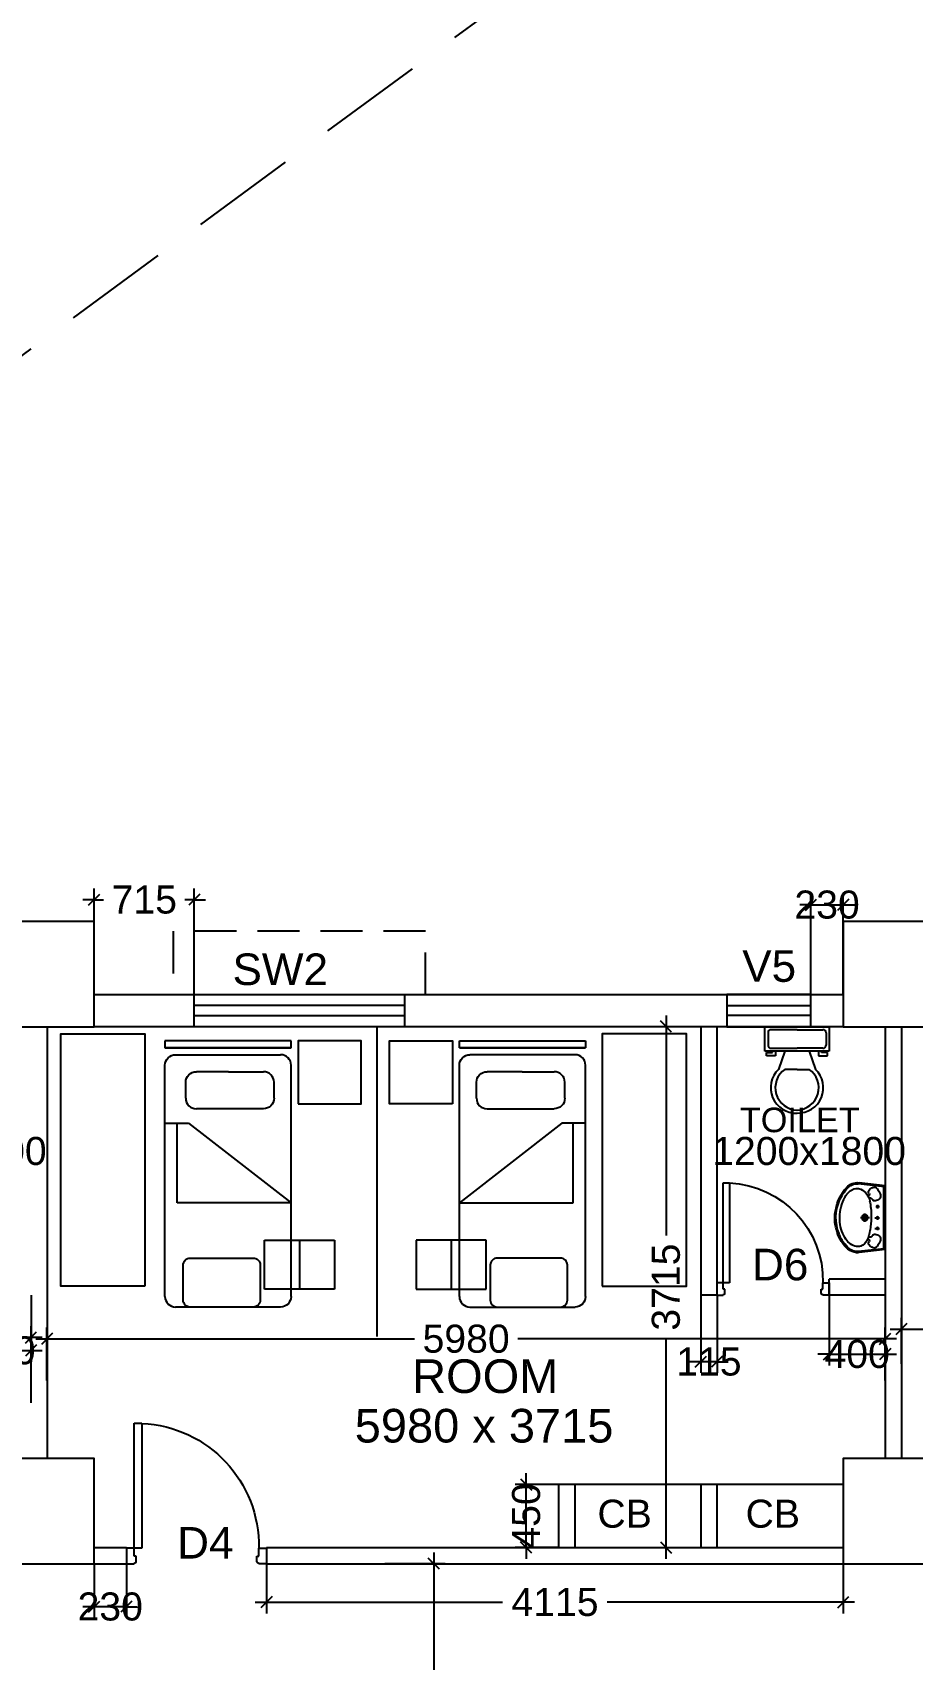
# Model space of a CAD drawing. Extents: x 7620542 to 7843793, y -6476226 to -6093835.
# Drawn here: x 7663738 to 7670015, y -6363213 to -6351610 of the extents above; entities that cross this region are included whole.
import ezdxf
from ezdxf.enums import TextEntityAlignment as Align

# ---------------------------------------------------------------- set-up
doc = ezdxf.new("R2010")
doc.units = 0
doc.header["$LTSCALE"] = 600
doc.header["$MEASUREMENT"] = 0
doc.header["$PDMODE"] = 35
for name, pattern in [('DASHED', [0.75, 0.5, -0.25]), ('HIDDEN', [0.375, 0.25, -0.125]), ('HIDDEN2', [0.1875, 0.125, -0.0625])]:
    doc.linetypes.add(name, pattern=pattern)
doc.layers.get('0').update_dxf_attribs({"linetype": 'CONTINUOUS'})
doc.layers.get('Defpoints').update_dxf_attribs({"linetype": 'CONTINUOUS'})
for name, color, linetype in [('Beds', 33, 'CONTINUOUS'), ('chajja', 7, 'CONTINUOUS'), ('Counter', 7, 'CONTINUOUS'), ('DOOR', 32, 'CONTINUOUS'), ('Duct', 8, 'CONTINUOUS'), ('FURN', 32, 'CONTINUOUS'), ('joinery', 7, 'CONTINUOUS'), ('LA-column', 3, 'CONTINUOUS'), ('Room Dim', 1, 'CONTINUOUS'), ('TEXT', 6, 'CONTINUOUS'), ('Toi-Euip', 8, 'CONTINUOUS'), ('toi-fix', 46, 'CONTINUOUS'), ('Walls', 7, 'CONTINUOUS'), ('WIN', 151, 'CONTINUOUS'), ('Working Dim', 5, 'CONTINUOUS')]:
    doc.layers.add(name, color=color, linetype=linetype)
doc.styles.add('ari', font='arial.ttf')
doc.styles.add('ARIAL', font='arial.ttf')
doc.linetypes.add('ZIGZAG', pattern='A,0.0001,-0.2,[131,ltypeshp.shx,S=0.2,R=0,X=-0.2,Y=0],-0.4,[131,ltypeshp.shx,S=0.2,R=180,X=0.2,Y=0],-0.2', length=0.8001)
doc.dimstyles.new('int. dim', dxfattribs={"dimtxt": 450, "dimasz": 80, "dimexe": 80, "dimexo": 0, "dimgap": 70, "dimtad": 0, "dimdec": 0, "dimzin": 12, "dimdsep": 46, "dimtxsty": 'ari', "dimblk": 'OBLIQUE', "dimcen": 2, "dimdle": 80, "dimclrd": 256, "dimclre": 256, "dimclrt": 6, "dimadec": 0, "dimazin": 0, "dimtfac": 1, "dimtdec": 0, "dimtix": 1, "dimtmove": 2, "dimatfit": 3, "dimfxl": 1, "dimtolj": 1, "dimtzin": 0, "dimlwd": -1, "dimlwe": -1, "dimarcsym": 0})

# ---------------------------------------------------------------- blocks, each defined once
blk = doc.blocks.new('A$C1D410D94')
at = {"layer": 'Beds', "color": 8, "linetype": 'Continuous', "ltscale": 5}
for p, q in [((-1254, -462), (-1254, 438)), ((-1254, 438), (-1204, 438)), ((-1204, -462), (-1204, 438)), ((-1204, 438), (-1204, 438)), ((-1204, 438), (-1204, -462)), ((-1153, 377), (-1154, 363)), ((-1154, 363), (-1154, -387)), ((-1148, 392), (-1153, 377)), ((-1141, 404), (-1148, 392)), ((-1132, 416), (-1141, 404)), ((-1121, 425), (-1132, 416)), ((-1108, 432), (-1121, 425)), ((-1094, 436), (-1108, 432)), ((-1079, 438), (-1094, 436)), ((571, 438), (-1079, 438)), ((-666, 438), (-666, 269)), ((-98, 350), (-666, 350)), ((-98, -462), (-98, 350)), ((571, 438), (586, 436)), ((586, 436), (600, 432)), ((600, 432), (612, 425)), ((612, 425), (624, 416)), ((624, 416), (633, 404)), ((633, 404), (640, 392)), ((640, 392), (645, 377)), ((645, 377), (646, 363)), ((646, -387), (646, 363)), ((-1027, 243), (-1031, 229)), ((-1020, 256), (-1027, 243)), ((-1010, 267), (-1020, 256)), ((-999, 277), (-1010, 267)), ((-986, 284), (-999, 277)), ((-972, 288), (-986, 284)), ((-957, 289), (-972, 288)), ((-843, 289), (-957, 289)), ((-843, 289), (-829, 288)), ((-829, 288), (-814, 284)), ((-814, 284), (-802, 277)), ((-802, 277), (-790, 267)), ((-790, 267), (-781, 256)), ((-781, 256), (-774, 243)), ((-774, 243), (-770, 229)), ((-666, 269), (-98, -462)), ((-1031, 229), (-1032, 214)), ((-1032, -15), (-1032, 214)), ((-770, 229), (-768, 214)), ((-768, -265), (-768, 214)), ((-1032, -15), (-1032, -265)), ((-1031, -280), (-1032, -265)), ((-1027, -294), (-1031, -280)), ((-1020, -307), (-1027, -294)), ((-1010, -318), (-1020, -307)), ((-999, -328), (-1010, -318)), ((-986, -335), (-999, -328)), ((-972, -339), (-986, -335)), ((-957, -340), (-972, -339)), ((-843, -340), (-957, -340)), ((-843, -340), (-829, -339)), ((-829, -339), (-814, -335)), ((-814, -335), (-802, -328)), ((-802, -328), (-790, -318)), ((-790, -318), (-781, -307)), ((-781, -307), (-774, -294)), ((-774, -294), (-770, -280)), ((-770, -280), (-768, -265)), ((-1204, -462), (-1254, -462)), ((-1153, -402), (-1154, -387)), ((-1148, -416), (-1153, -402)), ((-1141, -429), (-1148, -416)), ((-1132, -440), (-1141, -429)), ((-1121, -449), (-1132, -440)), ((-1108, -457), (-1121, -449)), ((-1094, -461), (-1108, -457)), ((-1079, -462), (-1094, -461)), ((571, -462), (-1079, -462)), ((571, -462), (586, -461)), ((586, -461), (600, -456)), ((600, -456), (612, -449)), ((612, -449), (624, -440)), ((624, -440), (633, -429)), ((633, -429), (640, -416)), ((640, -416), (645, -402)), ((645, -402), (646, -387))]:
    blk.add_line(p, q, dxfattribs=at)
at = {"layer": 'Beds', "color": 8, "linetype": 'HIDDEN', "ltscale": 100}
blk.add_line((168, -521), (518, -521), dxfattribs=at)
at = {"layer": 'Beds', "color": 8}
blk.add_lwpolyline([(646, -192), (646, 258, 0.414214), (596, 308), (346, 308, 0.414214), (296, 258), (296, -192, 0.414214), (346, -242), (596, -242, 0.414214)], format="xyb", close=True, dxfattribs=at)
at = {"layer": 'Beds', "color": 8, "linetype": 'HIDDEN', "ltscale": 100}
blk.add_lwpolyline([(518, -771), (518, -271), (168, -271), (168, -771)], close=True, dxfattribs=at)
at = {"layer": 'Beds', "color": 8, "linetype": 'Continuous', "ltscale": 5}
blk.add_lwpolyline([(-804, -512), (-804, -962), (-1254, -962), (-1254, -512)], close=True, dxfattribs=at)
blk = doc.blocks.new('1000')
at = {"layer": 'DOOR'}
for p, q in [((0, -100), (0, 0)), ((0, 0), (50, 0)), ((50, -100), (0, -100)), ((50, 0), (50, -2)), ((63, -49), (50, -49)), ((50, -49), (50, -100)), ((50, -100), (50, -901)), ((100, -100), (50, -100)), ((63, -13), (61, -13)), ((63, -13), (63, -49)), ((100, -901), (100, -100)), ((837, -13), (837, -49)), ((837, -13), (839, -13)), ((837, -49), (850, -49)), ((850, 0), (850, -2)), ((900, 0), (850, 0)), ((850, -49), (850, -100)), ((850, -100), (900, -100)), ((900, -100), (900, 0)), ((50, -901), (100, -901))]:
    blk.add_line(p, q, dxfattribs=at)
for centre, major_axis, start_param, end_param in [((50, -13), (-7.95, 7.95), 3.926991, 5.497787), ((850, -13), (7.95, 7.95), 0.785398, 2.356194)]:
    blk.add_ellipse(centre, major_axis=major_axis, ratio=1, start_param=start_param, end_param=end_param, dxfattribs=at)
at = {"layer": 'DOOR', "color": 145}
blk.add_ellipse((64, -115), major_axis=(-520, 590), ratio=1, start_param=2.464943, end_param=4.009476, dxfattribs=at)
blk = doc.blocks.new('A$C1E9F72C1')
at = {"layer": 'Toi-Euip', "color": 8}
for p, q in [((-228, 0), (-249, -186)), ((-228, 0), (228, 0)), ((228, 0), (249, -186)), ((-221, -7), (-242, -193)), ((-213, -10), (209, -10)), ((-64, -55), (-90, -55)), ((-76, -73), (-76, -40)), ((12, -55), (-15, -55)), ((-1, -73), (-1, -40)), ((1, -175), (1, -113)), ((92, -55), (65, -55)), ((79, -67), (79, -40)), ((221, -6), (242, -193)), ((-30, -145), (31, -145))]:
    blk.add_line(p, q, dxfattribs=at)
for centre, radius in [((-76, -55), 6.49), ((-1, -55), 6.49), ((79, -55), 6.49), ((1, -145), 21.7), ((1, -145), 15.6), ((1, -145), 11)]:
    blk.add_circle(centre, radius, dxfattribs=at)
for centre, radius, start, end in [((-208, 15), 24.9, 216.2215, 258.8549), ((208, 16), 26, 271.4204, 321.2513), ((-196, -77), 20.9, 116.809, 207.5092), ((-160, -68), 57.4, 198.3504, 235.0331), ((-125, -156), 127, 109.5864, 129.4018), ((-182, -101), 18, 230.4642, 309.5358), ((-164, -121), 8.67, 53.8926, 133.9597), ((-152, -67), 34.3, 68.6439, 118.0808), ((-77, -276), 168, 94.0281, 120.4098), ((-163, -122), 8.8, 329.6713, 65.4896), ((-131, -108), 8.62, 142.6961, 276.8474), ((-168, -75), 49.6, 12.807, 54.9415), ((-115, -115), 27, 106.386, 151.7285), ((-150, -73), 32.2, 330.0791, 16.0346), ((35, -906), 808, 92.48, 98.7772), ((-3, -837), 738, 84.4518, 89.7569), ((46, -401), 299, 76.1733, 85.7679), ((102, -220), 111, 24.9779, 81.9798), ((152, -73), 32.2, 163.9654, 209.9209), ((170, -75), 49.6, 125.0585, 167.193), ((117, -115), 27, 28.2715, 73.614), ((135, -107), 7.45, 281.3197, 41.7016), ((154, -67), 34.3, 61.9192, 111.3561), ((164, -122), 7.8, 112.0693, 194.8477), ((166, -121), 8.67, 46.0403, 126.1074), ((127, -156), 127, 50.5982, 70.4136), ((184, -101), 18, 230.4642, 309.5358), ((163, -68), 57.4, 304.9669, 341.6496), ((198, -77), 20.9, 332.4908, 63.191), ((-166, -197), 84, 173.0041, 196.7608), ((-141, -199), 107, 191.4479, 227.66), ((-163, -200), 78.8, 174.8598, 213.2089), ((-110, -193), 95.5, 167.3454, 194.4146), ((-129, -205), 80.8, 113.6187, 156.307), ((-83, -175), 127, 199.3054, 242.2025), ((137, -201), 71.5, 327.5919, 23.2221), ((147, -198), 95.2, 311.9105, 2.7762), ((150, -200), 100, 311.3831, 7.6058), ((-120, -183), 124, 208.7854, 238.1585), ((-16, -67), 289, 226.8801, 256.3199), ((-54, -136), 202, 229.3146, 253.0106), ((-13, -73), 250, 238.9436, 269.4813), ((0, -46), 305, 248.1503, 293.8049), ((-4, -83), 277, 253.1484, 282.8609), ((5, -23), 300, 266.1546, 294.5893), ((11, -60), 296, 278.977, 313.6155), ((18, -68), 278, 292.3326, 313.7827), ((77, -165), 141, 291.6868, 328.1397)]:
    blk.add_arc(centre, radius, start, end, dxfattribs=at)
blk = doc.blocks.new('_Oblique')
at = {"color": 0, "linetype": 'ByBlock', "lineweight": -2}
blk.add_line((-0.5, -0.5), (0.5, 0.5), dxfattribs=at)
blk = doc.blocks.new('*D240')
at = {"layer": 'Defpoints', "color": 0, "transparency": 16777216}
for p in [(7663727, -6360917), (7657533, -6361383), (7663727, -6361383, -3)]:
    blk.add_point(p, dxfattribs=at)
at = {"layer": 'Working Dim', "transparency": 16777216}
for p, q in [((7657533, -6361383), (7657533, -6360837)), ((7663727, -6361383), (7663727, -6360837)), ((7657453, -6360917), (7660260, -6360917)), ((7663807, -6360917), (7661000, -6360917))]:
    blk.add_line(p, q, dxfattribs=at)
at = {"layer": 'Working Dim', "transparency": 16777216, "xscale": 80, "yscale": 80, "zscale": 80, "rotation": 180}
blk.add_blockref('_Oblique', (7657533, -6360917), dxfattribs=at)
at = {"layer": 'Working Dim', "transparency": 16777216, "xscale": 80, "yscale": 80, "zscale": 80}
blk.add_blockref('_Oblique', (7663727, -6360917), dxfattribs=at)
at = {"layer": 'Working Dim', "color": 6, "transparency": 16777216, "insert": (7660630, -6360917), "char_height": 200, "attachment_point": 5, "style": 'ari'}
blk.add_mtext('\\A1;6195', dxfattribs=at)
blk = doc.blocks.new('*D242')
at = {"layer": 'Defpoints', "color": 0, "transparency": 16777216}
for p in [(7669821, -6360927), (7663841, -6361224, -3), (7669821, -6361224, -3)]:
    blk.add_point(p, dxfattribs=at)
at = {"layer": 'Working Dim', "transparency": 16777216}
for p, q in [((7663761, -6360927), (7666463, -6360927)), ((7663841, -6361224), (7663841, -6360847)), ((7669901, -6360927), (7667199, -6360927)), ((7669821, -6361224), (7669821, -6360847))]:
    blk.add_line(p, q, dxfattribs=at)
at = {"layer": 'Working Dim', "transparency": 16777216, "xscale": 80, "yscale": 80, "zscale": 80, "rotation": 180}
blk.add_blockref('_Oblique', (7663841, -6360927), dxfattribs=at)
at = {"layer": 'Working Dim', "transparency": 16777216, "xscale": 80, "yscale": 80, "zscale": 80}
blk.add_blockref('_Oblique', (7669821, -6360927), dxfattribs=at)
at = {"layer": 'Working Dim', "color": 6, "transparency": 16777216, "insert": (7666831, -6360927), "char_height": 200, "attachment_point": 5, "style": 'ari'}
blk.add_mtext('\\A1;5980', dxfattribs=at)
blk = doc.blocks.new('*D243')
at = {"layer": 'Defpoints', "color": 0, "transparency": 16777216}
for p in [(7668238, -6358700), (7668257, -6358700), (7668238, -6362415, -3)]:
    blk.add_point(p, dxfattribs=at)
at = {"layer": 'Working Dim', "transparency": 16777216}
for p, q in [((7668257, -6358620), (7668257, -6360189)), ((7668238, -6358700), (7668337, -6358700)), ((7668257, -6362495), (7668257, -6360927)), ((7668238, -6362415), (7668337, -6362415))]:
    blk.add_line(p, q, dxfattribs=at)
at = {"layer": 'Working Dim', "transparency": 16777216, "xscale": 80, "yscale": 80, "zscale": 80}
for p, rotation in [((7668257, -6358700), 90), ((7668257, -6362415), 270)]:
    blk.add_blockref('_Oblique', p, dxfattribs=dict(at, rotation=rotation))
at = {"layer": 'Working Dim', "color": 6, "transparency": 16777216, "insert": (7668257, -6360558), "char_height": 200, "attachment_point": 5, "rotation": 90, "style": 'ari'}
blk.add_mtext('\\A1;3715', dxfattribs=at)
blk = doc.blocks.new('*D244')
at = {"layer": 'Defpoints', "color": 0, "transparency": 16777216}
for p in [(7675981, -6360858), (7669936, -6361104, -3), (7675981, -6361104, -3)]:
    blk.add_point(p, dxfattribs=at)
at = {"layer": 'Working Dim', "transparency": 16777216}
for p, q in [((7669936, -6361104), (7669936, -6360778)), ((7675981, -6361104), (7675981, -6360778)), ((7669856, -6360858), (7672588, -6360858)), ((7676061, -6360858), (7673328, -6360858))]:
    blk.add_line(p, q, dxfattribs=at)
at = {"layer": 'Working Dim', "transparency": 16777216, "xscale": 80, "yscale": 80, "zscale": 80, "rotation": 180}
blk.add_blockref('_Oblique', (7669936, -6360858), dxfattribs=at)
at = {"layer": 'Working Dim', "transparency": 16777216, "xscale": 80, "yscale": 80, "zscale": 80}
blk.add_blockref('_Oblique', (7675981, -6360858), dxfattribs=at)
at = {"layer": 'Working Dim', "color": 6, "transparency": 16777216, "insert": (7672958, -6360858), "char_height": 200, "attachment_point": 5, "style": 'ari'}
blk.add_mtext('\\A1;6045', dxfattribs=at)
blk = doc.blocks.new('*D431')
at = {"layer": 'Defpoints', "color": 0, "transparency": 16777216}
for p in [(7666251, -6362530, -3), (7666323, -6364931), (7666601, -6364931)]:
    blk.add_point(p, dxfattribs=at)
at = {"layer": 'Working Dim', "transparency": 16777216}
for p, q in [((7666601, -6362450), (7666601, -6363361)), ((7666251, -6362530), (7666681, -6362530)), ((7666601, -6365011), (7666601, -6364101)), ((7666323, -6364931), (7666681, -6364931))]:
    blk.add_line(p, q, dxfattribs=at)
at = {"layer": 'Working Dim', "transparency": 16777216, "xscale": 80, "yscale": 80, "zscale": 80}
for p, rotation in [((7666601, -6362530), 90), ((7666601, -6364931), 270)]:
    blk.add_blockref('_Oblique', p, dxfattribs=dict(at, rotation=rotation))
at = {"layer": 'Working Dim', "color": 6, "transparency": 16777216, "insert": (7666601, -6363731), "char_height": 200, "attachment_point": 5, "rotation": 90, "style": 'ari'}
blk.add_mtext('\\A1;2400', dxfattribs=at)
blk = doc.blocks.new('*D434')
at = {"layer": 'Defpoints', "color": 0, "transparency": 16777216}
for p in [(7664177, -6362530, -3), (7664407, -6362530, -3), (7664177, -6362837)]:
    blk.add_point(p, dxfattribs=at)
at = {"layer": 'Working Dim', "transparency": 16777216}
for p, q in [((7664177, -6362530), (7664177, -6362917)), ((7664407, -6362530), (7664407, -6362917)), ((7664177, -6362837), (7664097, -6362837)), ((7664407, -6362837), (7664177, -6362837)), ((7664407, -6362837), (7664487, -6362837))]:
    blk.add_line(p, q, dxfattribs=at)
at = {"layer": 'Working Dim', "transparency": 16777216, "xscale": 80, "yscale": 80, "zscale": 80}
blk.add_blockref('_Oblique', (7664177, -6362837), dxfattribs=at)
at = {"layer": 'Working Dim', "transparency": 16777216, "xscale": 80, "yscale": 80, "zscale": 80, "rotation": 180}
blk.add_blockref('_Oblique', (7664407, -6362837), dxfattribs=at)
at = {"layer": 'Working Dim', "color": 6, "transparency": 16777216, "insert": (7664292, -6362837), "char_height": 200, "attachment_point": 5, "style": 'ari'}
blk.add_mtext('\\A1;230', dxfattribs=at)
blk = doc.blocks.new('*D435')
at = {"layer": 'Defpoints', "color": 0, "transparency": 16777216}
for p in [(7665407, -6362530, -3), (7669522, -6362530, -3), (7669522, -6362805)]:
    blk.add_point(p, dxfattribs=at)
at = {"layer": 'Working Dim', "transparency": 16777216}
for p, q in [((7665407, -6362530), (7665407, -6362885)), ((7669522, -6362530), (7669522, -6362885)), ((7665327, -6362805), (7667091, -6362805)), ((7669602, -6362805), (7667838, -6362805))]:
    blk.add_line(p, q, dxfattribs=at)
at = {"layer": 'Working Dim', "transparency": 16777216, "xscale": 80, "yscale": 80, "zscale": 80, "rotation": 180}
blk.add_blockref('_Oblique', (7665407, -6362805), dxfattribs=at)
at = {"layer": 'Working Dim', "transparency": 16777216, "xscale": 80, "yscale": 80, "zscale": 80}
blk.add_blockref('_Oblique', (7669522, -6362805), dxfattribs=at)
at = {"layer": 'Working Dim', "color": 6, "transparency": 16777216, "insert": (7667465, -6362805), "char_height": 200, "attachment_point": 5, "style": 'ari'}
blk.add_mtext('\\A1;4115', dxfattribs=at)
blk = doc.blocks.new('*D1794')
at = {"layer": 'Defpoints', "color": 0, "transparency": 16777216}
for p in [(7664892, -6357795), (7664177, -6358470, -5), (7664892, -6358470)]:
    blk.add_point(p, dxfattribs=at)
at = {"layer": 'Working Dim', "transparency": 16777216}
for p, q in [((7664177, -6357795), (7664097, -6357795)), ((7664177, -6358470), (7664177, -6357715)), ((7664177, -6357795), (7664244, -6357795)), ((7664892, -6357795), (7664825, -6357795)), ((7664892, -6358470), (7664892, -6357715)), ((7664892, -6357795), (7664972, -6357795))]:
    blk.add_line(p, q, dxfattribs=at)
at = {"layer": 'Working Dim', "transparency": 16777216, "xscale": 80, "yscale": 80, "zscale": 80}
blk.add_blockref('_Oblique', (7664177, -6357795), dxfattribs=at)
at = {"layer": 'Working Dim', "transparency": 16777216, "xscale": 80, "yscale": 80, "zscale": 80, "rotation": 180}
blk.add_blockref('_Oblique', (7664892, -6357795), dxfattribs=at)
at = {"layer": 'Working Dim', "color": 6, "transparency": 16777216, "insert": (7664535, -6357795), "char_height": 200, "attachment_point": 5, "style": 'ari'}
blk.add_mtext('\\A1;715', dxfattribs=at)
blk = doc.blocks.new('*D1795')
at = {"layer": 'Defpoints', "color": 0, "transparency": 16777216}
for p in [(7669521, -6357831), (7669291, -6358470), (7669521, -6358470, -5)]:
    blk.add_point(p, dxfattribs=at)
at = {"layer": 'Working Dim', "transparency": 16777216}
for p, q in [((7669291, -6358470), (7669291, -6357751)), ((7669521, -6358470), (7669521, -6357751)), ((7669291, -6357831), (7669211, -6357831)), ((7669291, -6357831), (7669521, -6357831)), ((7669521, -6357831), (7669601, -6357831))]:
    blk.add_line(p, q, dxfattribs=at)
at = {"layer": 'Working Dim', "transparency": 16777216, "xscale": 80, "yscale": 80, "zscale": 80}
blk.add_blockref('_Oblique', (7669291, -6357831), dxfattribs=at)
at = {"layer": 'Working Dim', "transparency": 16777216, "xscale": 80, "yscale": 80, "zscale": 80, "rotation": 180}
blk.add_blockref('_Oblique', (7669521, -6357831), dxfattribs=at)
at = {"layer": 'Working Dim', "color": 6, "transparency": 16777216, "insert": (7669406, -6357831), "char_height": 200, "attachment_point": 5, "style": 'ari'}
blk.add_mtext('\\A1;230', dxfattribs=at)
blk = doc.blocks.new('*D1796')
at = {"layer": 'Defpoints', "color": 0, "transparency": 16777216}
for p in [(7663327, -6360615), (7663727, -6360615), (7663727, -6361010)]:
    blk.add_point(p, dxfattribs=at)
at = {"layer": 'Working Dim', "transparency": 16777216}
for p, q in [((7663327, -6360615), (7663327, -6361090)), ((7663727, -6360615), (7663727, -6361090)), ((7663327, -6361010), (7663247, -6361010)), ((7663327, -6361010), (7663727, -6361010)), ((7663727, -6361010), (7663807, -6361010))]:
    blk.add_line(p, q, dxfattribs=at)
at = {"layer": 'Working Dim', "transparency": 16777216, "xscale": 80, "yscale": 80, "zscale": 80}
blk.add_blockref('_Oblique', (7663327, -6361010), dxfattribs=at)
at = {"layer": 'Working Dim', "transparency": 16777216, "xscale": 80, "yscale": 80, "zscale": 80, "rotation": 180}
blk.add_blockref('_Oblique', (7663727, -6361010), dxfattribs=at)
at = {"layer": 'Working Dim', "color": 6, "transparency": 16777216, "insert": (7663527, -6361010), "char_height": 200, "attachment_point": 5, "style": 'ari'}
blk.add_mtext('\\A1;400', dxfattribs=at)
blk = doc.blocks.new('*D1798')
at = {"layer": 'Defpoints', "color": 0, "transparency": 16777216}
for p in [(7669421, -6360615), (7669821, -6360615), (7669821, -6361036)]:
    blk.add_point(p, dxfattribs=at)
at = {"layer": 'Working Dim', "transparency": 16777216}
for p, q in [((7669421, -6360615), (7669421, -6361116)), ((7669821, -6360615), (7669821, -6361116)), ((7669421, -6361036), (7669341, -6361036)), ((7669421, -6361036), (7669821, -6361036)), ((7669821, -6361036), (7669901, -6361036))]:
    blk.add_line(p, q, dxfattribs=at)
at = {"layer": 'Working Dim', "transparency": 16777216, "xscale": 80, "yscale": 80, "zscale": 80}
blk.add_blockref('_Oblique', (7669421, -6361036), dxfattribs=at)
at = {"layer": 'Working Dim', "transparency": 16777216, "xscale": 80, "yscale": 80, "zscale": 80, "rotation": 180}
blk.add_blockref('_Oblique', (7669821, -6361036), dxfattribs=at)
at = {"layer": 'Working Dim', "color": 6, "transparency": 16777216, "insert": (7669621, -6361036), "char_height": 200, "attachment_point": 5, "style": 'ari'}
blk.add_mtext('\\A1;400', dxfattribs=at)
blk = doc.blocks.new('*D1799')
at = {"layer": 'Defpoints', "color": 0, "transparency": 16777216}
for p in [(7668506, -6360615), (7668621, -6360615), (7668506, -6361090)]:
    blk.add_point(p, dxfattribs=at)
at = {"layer": 'Working Dim', "transparency": 16777216}
for p, q in [((7668506, -6360615), (7668506, -6361170)), ((7668621, -6360615), (7668621, -6361170)), ((7668506, -6361090), (7668426, -6361090)), ((7668621, -6361090), (7668506, -6361090)), ((7668621, -6361090), (7668701, -6361090))]:
    blk.add_line(p, q, dxfattribs=at)
at = {"layer": 'Working Dim', "transparency": 16777216, "xscale": 80, "yscale": 80, "zscale": 80}
blk.add_blockref('_Oblique', (7668506, -6361090), dxfattribs=at)
at = {"layer": 'Working Dim', "transparency": 16777216, "xscale": 80, "yscale": 80, "zscale": 80, "rotation": 180}
blk.add_blockref('_Oblique', (7668621, -6361090), dxfattribs=at)
at = {"layer": 'Working Dim', "color": 6, "transparency": 16777216, "insert": (7668563, -6361090), "char_height": 200, "attachment_point": 5, "style": 'ari'}
blk.add_mtext('\\A1;115', dxfattribs=at)
blk = doc.blocks.new('A$C70ED7303')
at = {"layer": 'toi-fix', "color": 8}
for p, q in [((0, 0), (229, 0)), ((229, 0), (229, -174)), ((-229, 0), (0, 0)), ((-229, -174), (-229, 0)), ((-207, -44), (-207, -131)), ((0, -22), (-185, -22)), ((0, -22), (185, -22)), ((207, -44), (207, -131)), ((229, -174), (-229, -174)), ((-218, -207), (-218, -185)), ((-218, -185), (-174, -185)), ((-153, -207), (-218, -207)), ((-185, -153), (0, -153)), ((-174, -185), (-174, -174)), ((-153, -174), (-153, -207)), ((-87, -174), (-131, -305)), ((185, -153), (0, -153)), ((87, -174), (131, -305)), ((153, -174), (153, -207)), ((153, -207), (218, -207)), ((174, -185), (174, -174)), ((218, -185), (174, -185)), ((218, -207), (218, -185)), ((0, -305), (-87, -305)), ((0, -305), (87, -305))]:
    blk.add_line(p, q, dxfattribs=at)
for centre, major_axis, start_param, end_param in [((-188, -41), (13.6, -13.6), 2.214297, 4.068888), ((188, -41), (13.6, -13.6), 0.643501, 2.498091), ((-188, -134), (-13.6, -13.6), 5.35589, 7.21048), ((188, -134), (-13.6, -13.6), 0.643501, 2.498091), ((-7, -436), (-128, -128), 4.686239, 7.105146), ((5, -435), (-113, -113), 4.541602, 7.039318), ((7, -436), (56, -172), -0.351019, 2.067888), ((-5, -435), (-113, -113), 0.814663, 3.31238)]:
    blk.add_ellipse(centre, major_axis=major_axis, ratio=1, start_param=start_param, end_param=end_param, dxfattribs=at)
blk = doc.blocks.new('*D2153')
at = {"layer": 'Defpoints', "color": 0, "transparency": 16777216}
for p in [(7667260, -6361965), (7667491, -6361965), (7667491, -6362415)]:
    blk.add_point(p, dxfattribs=at)
at = {"layer": 'Working Dim', "transparency": 16777216}
for p, q in [((7667260, -6361965), (7667260, -6361885)), ((7667491, -6361965), (7667180, -6361965)), ((7667260, -6362415), (7667260, -6361965)), ((7667491, -6362415), (7667180, -6362415)), ((7667260, -6362415), (7667260, -6362495))]:
    blk.add_line(p, q, dxfattribs=at)
at = {"layer": 'Working Dim', "transparency": 16777216, "xscale": 80, "yscale": 80, "zscale": 80}
for p, rotation in [((7667260, -6361965), 270), ((7667260, -6362415), 90)]:
    blk.add_blockref('_Oblique', p, dxfattribs=dict(at, rotation=rotation))
at = {"layer": 'Working Dim', "color": 6, "transparency": 16777216, "insert": (7667260, -6362190), "char_height": 200, "attachment_point": 5, "rotation": 90, "style": 'ari'}
blk.add_mtext('\\A1;450', dxfattribs=at)

msp = doc.modelspace()

# ---------------------------------------------------------------- linework, layer by layer
at = {"layer": 'chajja', "color": 7, "linetype": 'DASHED', "elevation": -14.83}
msp.add_lwpolyline([(7666541.962, -6358470.454), (7666541.962, -6358020.454), (7664741.962, -6358020.454), (7664741.962, -6358470.454)], dxfattribs=at)
at = {"layer": 'Duct', "color": 8, "linetype": 'HIDDEN2', "ltscale": 10}
msp.add_line((7681859.104, -6340545.485, -14.83), (7658166.551, -6357950.454, -14.83), dxfattribs=at)
at = {"layer": 'FURN', "linetype": 'ZIGZAG', "ltscale": 8}
msp.add_line((7666196.791, -6360910.48, -14.83), (7666196.791, -6358700.48, -14.83), dxfattribs=at)
at = {"layer": 'FURN', "ltscale": 0.1, "elevation": -14.83}
for points in [[(7664539.207, -6360550.469), (7663939.207, -6360550.469), (7663939.207, -6358750.469), (7664539.207, -6358750.469)], [(7667802.151, -6360550.469), (7668402.151, -6360550.469), (7668402.151, -6358750.469), (7667802.151, -6358750.469)]]:
    msp.add_lwpolyline(points, close=True, dxfattribs=at)
at = {"layer": 'LA-column', "color": 2, "elevation": -19.962}
for points in [[(7663427.052, -6358700.454), (7664177.052, -6358700.454), (7664177.052, -6357950.454), (7663427.052, -6357950.454)], [(7669521.052, -6358700.454), (7670271.052, -6358700.454), (7670271.052, -6357950.454), (7669521.052, -6357950.454)], [(7663427.052, -6362530.454), (7664177.052, -6362530.454), (7664177.052, -6361780.454), (7663427.052, -6361780.454)], [(7669521.052, -6362530.451), (7670271.052, -6362530.451), (7670271.052, -6361780.451), (7669521.052, -6361780.451)]]:
    msp.add_lwpolyline(points, close=True, dxfattribs=at)
at = {"layer": 'Walls', "linetype": 'Continuous'}
for p, q in [((7664176.962, -6358470.454, -14.83), (7669521.052, -6358470.454, -14.83)), ((7669521.052, -6358700.454, -14.83), (7664177.052, -6358700.454, -14.83)), ((7668505.612, -6358700.478, -14.83), (7668505.612, -6360615.478, -14.83)), ((7668620.612, -6358700.478, -14.83), (7668620.612, -6360615.478, -14.83)), ((7669821.059, -6360500.478, -14.83), (7669420.612, -6360500.478, -14.83)), ((7669420.612, -6360615.478, -14.83), (7669420.612, -6360500.478, -14.83)), ((7668620.612, -6360615.478, -14.83), (7668505.612, -6360615.478, -14.83)), ((7669821.059, -6360615.478, -14.83), (7669420.613, -6360615.478, -14.83)), ((7664177.051, -6362415.485, -14.83), (7664407.051, -6362415.485, -14.83)), ((7664407.051, -6362415.485, -14.83), (7664407.051, -6362530.485, -14.83)), ((7665407.051, -6362415.484, -14.83), (7669521.051, -6362415.484, -14.83)), ((7665407.051, -6362415.484, -14.83), (7665407.051, -6362530.485, -14.83)), ((7664177.051, -6362530.485, -14.83), (7664407.051, -6362530.485, -14.83)), ((7665407.051, -6362530.484, -14.83), (7669521.051, -6362530.484, -14.83))]:
    msp.add_line(p, q, dxfattribs=at)
at = {"layer": 'Walls', "elevation": -14.83, "flags": 128}
for points in [[(7663842.059, -6358700.435), (7663842.059, -6361780.485)], [(7669821.059, -6358700.435), (7669821.058, -6361780.485)], [(7669936.059, -6358700.435), (7669936.059, -6361780.485)]]:
    msp.add_lwpolyline(points, dxfattribs=at)
at = {"layer": 'Walls', "linetype": 'Continuous', "elevation": -14.83}
msp.add_lwpolyline([(7669521.052, -6361965.484), (7667490.574, -6361965.484)], dxfattribs=at)
at = {"layer": 'WIN', "linetype": 'Continuous', "elevation": -14.83}
for points in [[(7666391.962, -6358470.454), (7666391.962, -6358700.454), (7664891.962, -6358700.454), (7664891.962, -6358470.454)], [(7668690.854, -6358700.431), (7669290.854, -6358700.431), (7669290.854, -6358470.431), (7668690.854, -6358470.431)], [(7666391.962, -6358547.454), (7666391.962, -6358623.454), (7664891.962, -6358623.454), (7664891.962, -6358547.454)], [(7668690.854, -6358619.09), (7669290.854, -6358619.09), (7669290.854, -6358551.772), (7668690.854, -6358551.772)]]:
    msp.add_lwpolyline(points, close=True, dxfattribs=at)
at = {"layer": 'Working Dim', "color": 7}
for p, q in [((7667490.574, -6361965.484, -14.83), (7667490.574, -6362415.484, -14.83)), ((7667605.574, -6361965.484, -14.83), (7667605.574, -6362415.484, -14.83)), ((7668505.574, -6361965.484, -14.83), (7668505.574, -6362415.484, -14.83)), ((7668620.574, -6361965.484, -14.83), (7668620.574, -6362415.484, -14.83))]:
    msp.add_line(p, q, dxfattribs=at)

# ---------------------------------------------------------------- block references
at = {"layer": 'Beds', "xscale": -1, "rotation": 90}
msp.add_blockref('A$C1D410D94', (7665120.48, -6360054.392, -14.83), dxfattribs=at)
at = {"layer": 'Beds', "rotation": 270}
msp.add_blockref('A$C1D410D94', (7667245.445, -6360054.392, -14.83), dxfattribs=at)
at = {"layer": 'DOOR', "linetype": 'Continuous'}
for p, xscale, yscale, zscale, rotation in [((7668620.612, -6360615.478, -14.83), -0.8888888861984247, 0.8888888880610466, 0.888888888888884, 179.9999869132508), ((7664407.051, -6362530.485, -14.83), -1.111111128702789, 1.111111129634082, 1.111111129415594, 179.9999867451644)]:
    msp.add_blockref('1000', p, dxfattribs=dict(at, xscale=xscale, yscale=yscale, zscale=zscale, rotation=rotation))
at = {"layer": 'Toi-Euip', "xscale": -1, "rotation": 270}
msp.add_blockref('A$C1E9F72C1', (7669820.529, -6360062.819, -14.83), dxfattribs=at)
at = {"layer": 'toi-fix', "linetype": 'Continuous', "rotation": 359.9999869265911}
msp.add_blockref('A$C70ED7303', (7669191.67, -6358700.454, -14.827), dxfattribs=at)

# ---------------------------------------------------------------- texts
at = {"layer": 'Counter', "color": 10, "style": 'ARIAL'}
for p in [(7667961.851, -6362273.875, -14.83), (7669018.967, -6362273.875, -14.83)]:
    msp.add_text('CB', height=200, dxfattribs=at).set_placement(p, align=Align.CENTER)
at = {"layer": 'joinery', "style": 'ari'}
for s, p in [('V5', (7668993.052, -6358380.645, -14.83)), ('SW2', (7665505.171, -6358403.561, -14.83)), ('D6', (7669071.848, -6360509.448, -14.83)), ('D4', (7664970.483, -6362493.94, -14.83))]:
    msp.add_text(s, height=225, dxfattribs=at).set_placement(p, align=Align.CENTER)
at = {"layer": 'Room Dim', "style": 'ARIAL'}
for s, height, p in [('1200x1800', 200, (7663147.312, -6359686.97, -14.83)), ('1200x1800', 200, (7669277.882, -6359686.97, -14.83)), ('5980 x 3715', 240, (7666959.086, -6361666.317, -14.83))]:
    msp.add_text(s, height=height, dxfattribs=at).set_placement(p, align=Align.CENTER)
at = {"layer": 'TEXT', "color": 7, "style": 'ARIAL'}
for s, height, p in [('TOILET', 174.96, (7669211.382, -6359452.97, -14.83)), ('ROOM', 240, (7666967.458, -6361313.005, -14.83))]:
    msp.add_text(s, height=height, dxfattribs=at).set_placement(p, align=Align.CENTER)

# ---------------------------------------------------------------- dimensions: what is measured, and where the dimension line sits
at = {"layer": 'Working Dim'}
for base, p1, p2, override, picture, middle in [((7664891.962, -6357794.824, -14.83), (7664177.052, -6358470.454, -19.962), (7664891.962, -6358470.454, -14.83), {"dimtxt": 200, "dimarcsym": 1}, '*D1794', (7664534.507, -6357794.824, -14.83)), ((7669521.052, -6357831.332, -14.83), (7669290.854, -6358470.431, -14.83), (7669521.052, -6358470.431, -19.962), {"dimtxt": 200, "dimarcsym": 1}, '*D1795', (7669405.953, -6357831.332, -14.83)), ((7663727.058, -6361010.043, -14.83), (7663326.613, -6360615.478, -14.83), (7663727.058, -6360615.478, -14.83), {"dimtxt": 200, "dimarcsym": 1}, '*D1796', (7663526.836, -6361010.043, -14.83)), ((7668505.612, -6361090.392, -14.83), (7668620.612, -6360615.484, -14.83), (7668505.612, -6360615.484, -14.83), {"dimtxt": 200, "dimarcsym": 1}, '*D1799', (7668563.112, -6361090.392, -14.83)), ((7669821.059, -6361035.861, -14.83), (7669420.613, -6360615.478, -14.83), (7669821.059, -6360615.478, -14.83), {"dimtxt": 200, "dimarcsym": 1}, '*D1798', (7669620.836, -6361035.861, -14.83)), ((7675980.55922, -6360858.07968, -14.83049), (7669936.05917, -6361103.98441, -17.57185), (7675980.55922, -6361103.9863, -17.57185), {"dimtxt": 200}, '*D244', (7672958.3092, -6360858.07968, -14.83049)), ((7663727.058, -6360916.768, -14.83), (7657532.552, -6361383.318, -14.83), (7663727.058, -6361383.32, -17.572), {"dimtxt": 200}, '*D240', (7660629.805, -6360916.768, -14.83)), ((7669821.058, -6360927.46, -14.83), (7663841.059, -6361223.738, -17.572), (7669821.058, -6361223.74, -17.572), {"dimtxt": 200}, '*D242', (7666831.059, -6360927.46, -14.83)), ((7664177.051, -6362837.175, -14.83), (7664407.051, -6362530.485, -17.572), (7664177.051, -6362530.485, -17.572), {"dimtxt": 200}, '*D434', (7664292.051, -6362837.175, -14.83)), ((7669522.051, -6362804.833, -14.83), (7665407.051, -6362530.484, -17.572), (7669522.051, -6362530.484, -17.572), {"dimtxt": 200}, '*D435', (7667464.551, -6362804.833, -14.83))]:
    dim = msp.add_linear_dim(base=base, p1=p1, p2=p2, dimstyle='int. dim', override=override, dxfattribs=at)
    dim.commit()
    dim.dimension.update_dxf_attribs({"geometry": picture, "text_midpoint": middle})
for base, p1, p2, picture, middle in [((7668257.5, -6358700.454, -14.83), (7668238.459, -6362415.484, -17.572), (7668238.459, -6358700.454, -14.83), '*D243', (7668257.5, -6360557.969, -14.83)), ((7666601.183, -6364930.531, -14.83), (7666251.197, -6362530.484, -17.572), (7666323.252, -6364930.531, -14.83), '*D431', (7666601.183, -6363730.507, -14.83))]:
    dim = msp.add_linear_dim(base=base, p1=p1, p2=p2, angle=90, dimstyle='int. dim', override={"dimtxt": 200}, dxfattribs=at)
    dim.commit()
    dim.dimension.update_dxf_attribs({"geometry": picture, "text_midpoint": middle})
at = {"layer": 'Working Dim', "color": 7}
dim = msp.add_linear_dim(base=(7667260.077, -6361965.484, -14.83), p1=(7667490.574, -6362415.484, -14.83), p2=(7667490.574, -6361965.484, -14.83), angle=90, dimstyle='int. dim', override={"dimtxt": 200, "dimarcsym": 1}, dxfattribs=at)
dim.commit()
dim.dimension.update_dxf_attribs({"geometry": '*D2153', "text_midpoint": (7667260.077, -6362190.484, -14.83)})

doc.saveas('drawing.dxf')
